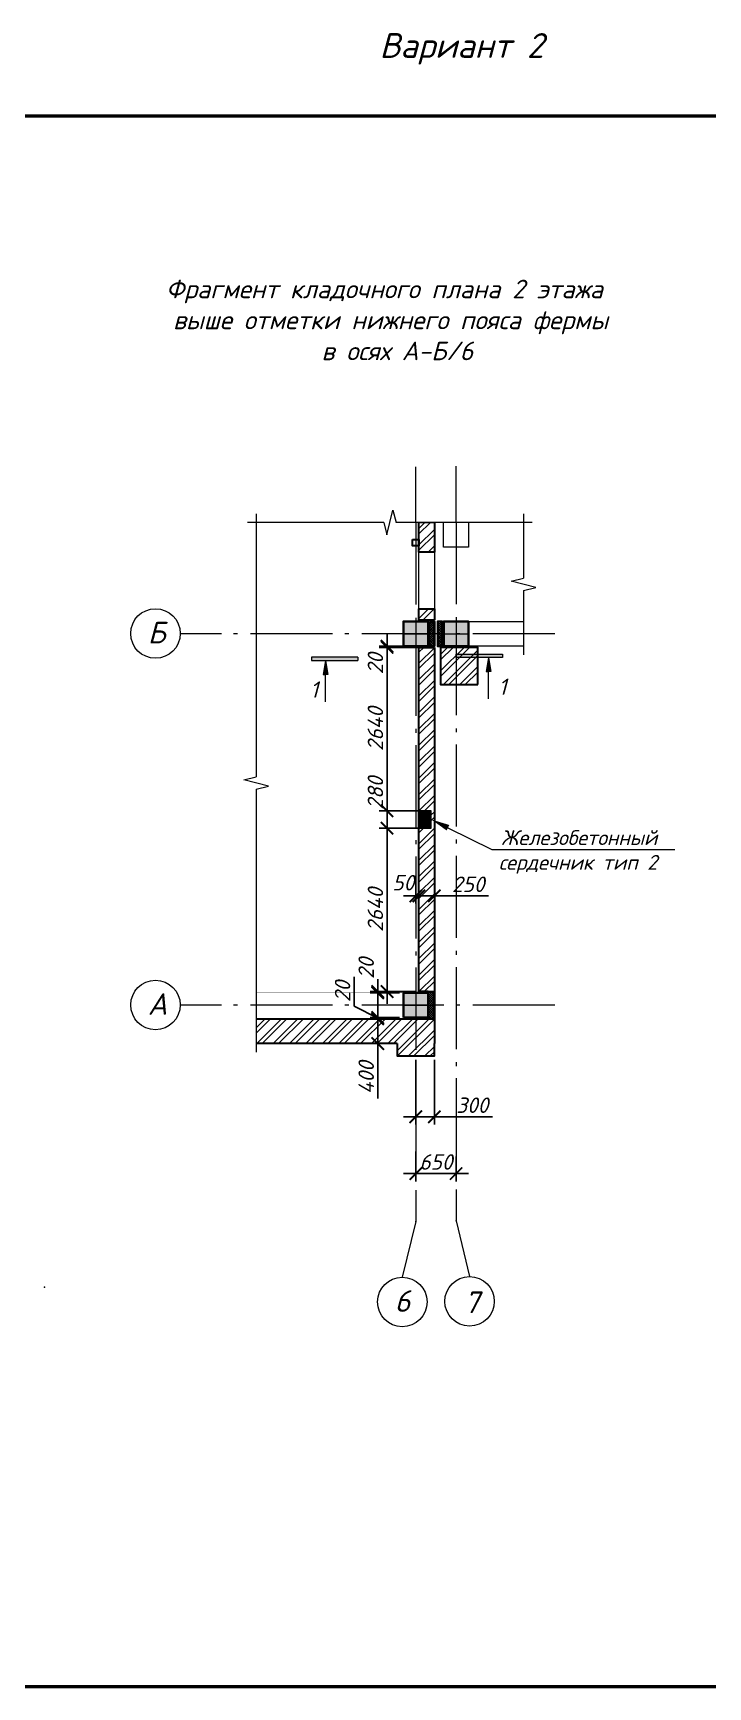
# Model space of a CAD drawing. Header units: millimetres. Extents: x -36573 to 311597, y -155058 to 0.
# Drawn here: x 222329 to 233236, y -155058 to -128345 of the extents above; entities that cross this region are included whole.
import ezdxf
from ezdxf import colors
from ezdxf.entities.mleader import LeaderData, LeaderLine
from ezdxf.enums import TextEntityAlignment as Align
from ezdxf.math import Vec2, Vec3

# ---------------------------------------------------------------- set-up
doc = ezdxf.new("R2010")
doc.units = ezdxf.units.MM
doc.header["$MEASUREMENT"] = 0
doc.linetypes.add('Double Dashed', pattern=[1797.222233, 1325, -211.666656, 63.333344, -197.222233])
doc.linetypes.add('штриховаяX2', pattern=[38.1, 25.4, -12.7])
doc.layers.get('0').update_dxf_attribs({"lineweight": 5})
doc.layers.add('#Hatch', color=7, linetype='Continuous', lineweight=5, true_color=0xadadad)
doc.layers.add('#Каркас', color=7, linetype='Continuous', lineweight=5, true_color=0x757575)
for name, color, linetype, lineweight in [('#Бетон', 10, 'Continuous', 15), ('#Выноски', 7, 'Continuous', 15), ('#размеры', 7, 'Continuous', 5), ('0_Ном._пера__99', 7, 'Continuous', 40), ('k_ Выноски', 7, 'Continuous', 13), ('колонны_Ном._пера__94', 252, 'Continuous', 13), ('колонны_Ном._пера__99', 7, 'Continuous', 40), ('оси_Ном._пера__96', 7, 'Continuous', 5), ('оси_Ном._пера__97', 7, 'Continuous', 20), ('текст_Ном._пера__1', 7, 'Continuous', 0), ('чертеж_Ном._пера__96', 7, 'Continuous', 13), ('Штриховка', 7, 'Continuous', 9)]:
    doc.layers.add(name, color=color, linetype=linetype, lineweight=lineweight)
doc.layers.add('#стены наруж', color=7, linetype='Continuous')
doc.layers.add('колонны', color=7, linetype='Continuous')
doc.styles.add('STEP PR', font='isocpeui.ttf')
doc.dimstyles.new('SPDS', dxfattribs={"dimscale": 10, "dimtxt": 2.5, "dimasz": 2, "dimexe": 1.25, "dimexo": 0.625, "dimtad": 1, "dimdec": 0, "dimrnd": 0.001, "dimtxsty": 'STEP PR', "dimblk": 'ARCHTICK', "dimcen": 2.5, "dimdle": 2, "dimclrd": 256, "dimclre": 256, "dimclrt": 7, "dimadec": 0, "dimazin": 2, "dimtfac": 0.75, "dimtdec": 0, "dimtmove": 1, "dimatfit": 3, "dimfxl": 1, "dimtolj": 1, "dimarcsym": 1})
pattern_1 = [(45, (413166.046, -64836.538), (-17.6776695, 17.6776695), []), (135, (413166.046, -64836.538), (-17.6776695, -17.6776695), [])]
pattern_2 = [(45, (413166.05, -64836.54), (-132.58252, 132.58252), []), (45, (413254.43, -64836.54), (-132.58252, 132.58252), [])]
pattern_3 = [(45, (-11987.64, -30857.43), (-132.58252, 132.58252), []), (45, (-11899.25, -30857.43), (-132.58252, 132.58252), [])]

# ---------------------------------------------------------------- blocks, each defined once
blk = doc.blocks.new('Колонна_15_1', base_point=(22379, 71856))
at = {"layer": 'колонны_Ном._пера__94', "linetype": 'Continuous', "true_color": 0x919191}
blk.add_hatch(color=252, dxfattribs=at).paths.add_polyline_path([(22179, 71647), (22579, 71647), (22579, 72047), (22179, 72047)])
at = {"layer": 'колонны_Ном._пера__94', "linetype": 'Continuous', "true_color": 0x7d7d7d}
blk.add_hatch(color=8, dxfattribs=at).paths.add_polyline_path([(22179, 71647), (22579, 71647), (22579, 72047), (22179, 72047)])
at = {"layer": 'колонны_Ном._пера__99', "linetype": 'Continuous', "flags": 128}
blk.add_lwpolyline([(22179, 71647), (22579, 71647), (22579, 72047), (22179, 72047)], close=True, dxfattribs=at)
at = {"layer": 'колонны_Ном._пера__99', "color": 8, "linetype": 'Continuous', "true_color": 0x737373, "flags": 128}
blk.add_lwpolyline([(22179, 71647), (22579, 71647), (22579, 72047), (22179, 72047)], close=True, dxfattribs=at)
at = {"layer": 'оси_Ном._пера__96', "color": 253, "lineweight": 5, "true_color": 0x9c9c9c}
for points in [[(22379, 72047), (22379, 71647)], [(22379, 72047), (22379, 71647)], [(22179, 71847), (22579, 71847)], [(22179, 71847), (22579, 71847)]]:
    blk.add_lwpolyline(points, dxfattribs=at)
blk = doc.blocks.new('_ArchTick')
at = {"color": 0, "linetype": 'ByBlock', "const_width": 0.15}
blk.add_lwpolyline([(-0.5, -0.5), (0.5, 0.5)], dxfattribs=at)
blk = doc.blocks.new('*D3627')
at = {"layer": '#размеры', "lineweight": -2, "transparency": 16777216}
for p, q in [((228515, -146410), (228515, -146892)), ((229165, -146489), (229165, -146892)), ((228315, -146767), (229365, -146767))]:
    blk.add_line(p, q, dxfattribs=at)
at = {"layer": 'Defpoints', "color": 0, "transparency": 16777216}
for p in [(228515, -146348), (229165, -146426), (229165, -146767)]:
    blk.add_point(p, dxfattribs=at)
at = {"layer": '#размеры', "lineweight": -2, "transparency": 16777216, "xscale": 200, "yscale": 200, "zscale": 200, "rotation": 180}
blk.add_blockref('_ArchTick', (228515, -146767), dxfattribs=at)
at = {"layer": '#размеры', "lineweight": -2, "transparency": 16777216, "xscale": 200, "yscale": 200, "zscale": 200}
blk.add_blockref('_ArchTick', (229165, -146767), dxfattribs=at)
at = {"layer": '#размеры', "color": 7, "transparency": 16777216, "insert": (228840, -146579), "char_height": 250, "attachment_point": 5, "style": 'STEP PR'}
blk.add_mtext('\\A1;650', dxfattribs=at)
blk = doc.blocks.new('*D3630')
at = {"layer": '#размеры', "lineweight": -2, "transparency": 16777216}
for p, q in [((228565, -141916), (228565, -142406)), ((228815, -141916), (228815, -142406)), ((229015, -142281), (228365, -142281)), ((229690, -142281), (228815, -142281))]:
    blk.add_line(p, q, dxfattribs=at)
at = {"layer": 'Defpoints', "color": 0, "transparency": 16777216}
for p in [(228565, -141854), (228815, -141854), (228565, -142281)]:
    blk.add_point(p, dxfattribs=at)
at = {"layer": '#размеры', "lineweight": -2, "transparency": 16777216, "xscale": 200, "yscale": 200, "zscale": 200, "rotation": 180}
blk.add_blockref('_ArchTick', (228565, -142281), dxfattribs=at)
at = {"layer": '#размеры', "lineweight": -2, "transparency": 16777216, "xscale": 200, "yscale": 200, "zscale": 200}
blk.add_blockref('_ArchTick', (228815, -142281), dxfattribs=at)
at = {"layer": '#размеры', "color": 7, "transparency": 16777216, "insert": (229362, -142094), "char_height": 250, "attachment_point": 5, "style": 'STEP PR'}
blk.add_mtext('\\A1;250', dxfattribs=at)
blk = doc.blocks.new('*D3655')
at = {"layer": '#размеры', "lineweight": -2, "transparency": 16777216}
for p, q in [((227900, -143827), (227900, -143627)), ((228502, -143827), (227775, -143827)), ((228252, -143847), (227775, -143847)), ((227900, -143847), (227900, -143827)), ((227900, -143847), (227900, -144047))]:
    blk.add_line(p, q, dxfattribs=at)
at = {"layer": 'Defpoints', "color": 0, "transparency": 16777216}
for p in [(227900, -143827), (228315, -143847), (228565, -143827)]:
    blk.add_point(p, dxfattribs=at)
at = {"layer": '#размеры', "lineweight": -2, "transparency": 16777216, "xscale": 200, "yscale": 200, "zscale": 200}
for p, rotation in [((227900, -143827), 270), ((227900, -143847), 90)]:
    blk.add_blockref('_ArchTick', p, dxfattribs=dict(at, rotation=rotation))
at = {"layer": '#размеры', "color": 7, "transparency": 16777216, "insert": (227713, -143452), "char_height": 250, "attachment_point": 5, "rotation": 90, "style": 'STEP PR'}
blk.add_mtext('\\A1;20', dxfattribs=at)
blk = doc.blocks.new('*D3656')
at = {"layer": '#размеры', "lineweight": -2, "transparency": 16777216}
for p, q in [((228050, -138247), (228050, -138047)), ((228452, -138247), (227925, -138247)), ((228452, -138267), (227925, -138267)), ((228050, -138247), (228050, -138267)), ((228050, -138267), (228050, -138467))]:
    blk.add_line(p, q, dxfattribs=at)
at = {"layer": 'Defpoints', "color": 0, "transparency": 16777216}
for p in [(228050, -138267), (228515, -138247), (228515, -138267)]:
    blk.add_point(p, dxfattribs=at)
at = {"layer": '#размеры', "lineweight": -2, "transparency": 16777216, "xscale": 200, "yscale": 200, "zscale": 200}
for p, rotation in [((228050, -138247), 270), ((228050, -138267), 90)]:
    blk.add_blockref('_ArchTick', p, dxfattribs=dict(at, rotation=rotation))
at = {"layer": '#размеры', "color": 7, "transparency": 16777216, "insert": (227862, -138531), "char_height": 250, "attachment_point": 5, "rotation": 90, "style": 'STEP PR'}
blk.add_mtext('\\A1;20', dxfattribs=at)
blk = doc.blocks.new('*D3657')
at = {"layer": '#размеры', "lineweight": -2, "transparency": 16777216}
for p, q in [((228050, -138067), (228050, -141107)), ((228565, -138267), (227925, -138267)), ((228552, -140907), (227925, -140907))]:
    blk.add_line(p, q, dxfattribs=at)
at = {"layer": 'Defpoints', "color": 0, "transparency": 16777216}
for p in [(228627, -138267), (228050, -140907), (228615, -140907)]:
    blk.add_point(p, dxfattribs=at)
at = {"layer": '#размеры', "lineweight": -2, "transparency": 16777216, "xscale": 200, "yscale": 200, "zscale": 200}
for p, rotation in [((228050, -138267), 90), ((228050, -140907), 270)]:
    blk.add_blockref('_ArchTick', p, dxfattribs=dict(at, rotation=rotation))
at = {"layer": '#размеры', "color": 7, "transparency": 16777216, "insert": (227862, -139587), "char_height": 250, "attachment_point": 5, "rotation": 90, "style": 'STEP PR'}
blk.add_mtext('\\A1;2640', dxfattribs=at)
blk = doc.blocks.new('*D3658')
at = {"layer": '#размеры', "lineweight": -2, "transparency": 16777216}
for p, q in [((227518, -144062), (227518, -143587)), ((227900, -144257), (227518, -144062)), ((228252, -144247), (227775, -144247)), ((227900, -144247), (227900, -144047)), ((227900, -144247), (227900, -144267)), ((227900, -144247), (227900, -144267)), ((228252, -144267), (227775, -144267)), ((227900, -144267), (227900, -144467))]:
    blk.add_line(p, q, dxfattribs=at)
at = {"layer": 'Defpoints', "color": 0, "transparency": 16777216}
for p in [(228315, -144247), (227900, -144267), (228315, -144267)]:
    blk.add_point(p, dxfattribs=at)
at = {"layer": '#размеры', "lineweight": -2, "transparency": 16777216, "xscale": 200, "yscale": 200, "zscale": 200}
for p, rotation in [((227900, -144247), 270), ((227900, -144267), 90)]:
    blk.add_blockref('_ArchTick', p, dxfattribs=dict(at, rotation=rotation))
at = {"layer": '#размеры', "color": 7, "transparency": 16777216, "insert": (227331, -143825), "char_height": 250, "attachment_point": 5, "rotation": 90, "style": 'STEP PR'}
blk.add_mtext('\\A1;20', dxfattribs=at)
blk = doc.blocks.new('*D3633')
at = {"layer": '#размеры', "lineweight": -2, "transparency": 16777216}
for p, q in [((227900, -144067), (227900, -144867)), ((228252, -144267), (227775, -144267)), ((228152, -144667), (227775, -144667)), ((227900, -145551), (227900, -144667))]:
    blk.add_line(p, q, dxfattribs=at)
at = {"layer": 'Defpoints', "color": 0, "transparency": 16777216}
for p in [(228315, -144267), (227900, -144667), (228215, -144667)]:
    blk.add_point(p, dxfattribs=at)
at = {"layer": '#размеры', "lineweight": -2, "transparency": 16777216, "xscale": 200, "yscale": 200, "zscale": 200}
for p, rotation in [((227900, -144267), 90), ((227900, -144667), 270)]:
    blk.add_blockref('_ArchTick', p, dxfattribs=dict(at, rotation=rotation))
at = {"layer": '#размеры', "color": 7, "transparency": 16777216, "insert": (227713, -145217), "char_height": 250, "attachment_point": 5, "rotation": 90, "style": 'STEP PR'}
blk.add_mtext('\\A1;400', dxfattribs=at)
blk = doc.blocks.new('*D3634')
at = {"layer": '#размеры', "lineweight": -2, "transparency": 16777216}
for p, q in [((228515, -144929), (228515, -145974)), ((228815, -144929), (228815, -145974)), ((228315, -145849), (229015, -145849)), ((229755, -145849), (228815, -145849))]:
    blk.add_line(p, q, dxfattribs=at)
at = {"layer": 'Defpoints', "color": 0, "transparency": 16777216}
for p in [(228515, -144867), (228815, -144867), (228815, -145849)]:
    blk.add_point(p, dxfattribs=at)
at = {"layer": '#размеры', "lineweight": -2, "transparency": 16777216, "xscale": 200, "yscale": 200, "zscale": 200, "rotation": 180}
blk.add_blockref('_ArchTick', (228515, -145849), dxfattribs=at)
at = {"layer": '#размеры', "lineweight": -2, "transparency": 16777216, "xscale": 200, "yscale": 200, "zscale": 200}
blk.add_blockref('_ArchTick', (228815, -145849), dxfattribs=at)
at = {"layer": '#размеры', "color": 7, "transparency": 16777216, "insert": (229427, -145662), "char_height": 250, "attachment_point": 5, "style": 'STEP PR'}
blk.add_mtext('\\A1;300', dxfattribs=at)
blk = doc.blocks.new('*D3635')
at = {"layer": '#размеры', "lineweight": -2, "transparency": 16777216}
for p, q in [((228050, -140707), (228050, -141387)), ((228552, -140907), (227925, -140907)), ((228552, -141187), (227925, -141187))]:
    blk.add_line(p, q, dxfattribs=at)
at = {"layer": 'Defpoints', "color": 0, "transparency": 16777216}
for p in [(228615, -140907), (228050, -141187), (228615, -141187)]:
    blk.add_point(p, dxfattribs=at)
at = {"layer": '#размеры', "lineweight": -2, "transparency": 16777216, "xscale": 200, "yscale": 200, "zscale": 200}
for p, rotation in [((228050, -140907), 90), ((228050, -141187), 270)]:
    blk.add_blockref('_ArchTick', p, dxfattribs=dict(at, rotation=rotation))
at = {"layer": '#размеры', "color": 7, "transparency": 16777216, "insert": (227862, -140621), "char_height": 250, "attachment_point": 5, "rotation": 90, "style": 'STEP PR'}
blk.add_mtext('\\A1;280', dxfattribs=at)
blk = doc.blocks.new('*D3660')
at = {"layer": '#размеры', "lineweight": -2, "transparency": 16777216}
for p, q in [((228050, -140987), (228050, -144027)), ((228552, -141187), (227925, -141187)), ((228502, -143827), (227925, -143827))]:
    blk.add_line(p, q, dxfattribs=at)
at = {"layer": 'Defpoints', "color": 0, "transparency": 16777216}
for p in [(228615, -141187), (228050, -143827), (228565, -143827)]:
    blk.add_point(p, dxfattribs=at)
at = {"layer": '#размеры', "lineweight": -2, "transparency": 16777216, "xscale": 200, "yscale": 200, "zscale": 200}
for p, rotation in [((228050, -141187), 90), ((228050, -143827), 270)]:
    blk.add_blockref('_ArchTick', p, dxfattribs=dict(at, rotation=rotation))
at = {"layer": '#размеры', "color": 7, "transparency": 16777216, "insert": (227862, -142507), "char_height": 250, "attachment_point": 5, "rotation": 90, "style": 'STEP PR'}
blk.add_mtext('\\A1;2640', dxfattribs=at)
blk = doc.blocks.new('*U1129')
at = {"color": 0, "linetype": 'ByBlock', "lineweight": -2}
for p, q in [((26.56, 0), (26.87, 1.25)), ((26.87, 1.25), (27.5, -1.25)), ((26.56, 0), (0, 0)), ((27.5, -1.25), (27.81, 0)), ((54.37, 0), (27.81, 0))]:
    blk.add_line(p, q, dxfattribs=at)
blk = doc.blocks.new('*U1131')
at = {"color": 0, "linetype": 'ByBlock', "lineweight": -2}
for p, q in [((6.5, 0), (6.81, 1.25)), ((6.81, 1.25), (7.43, -1.25)), ((6.5, 0), (0, 0)), ((7.43, -1.25), (7.75, 0)), ((14.24, 0), (7.75, 0))]:
    blk.add_line(p, q, dxfattribs=at)
blk = doc.blocks.new('*U1128')
at = {"color": 0, "linetype": 'ByBlock', "lineweight": -2}
for p, q in [((13.76, 0), (14.07, 1.25)), ((14.07, 1.25), (14.7, -1.25)), ((13.76, 0), (0, 0)), ((14.7, -1.25), (15.01, 0)), ((28.77, 0), (15.01, 0))]:
    blk.add_line(p, q, dxfattribs=at)
blk = doc.blocks.new('сердечник280х200')
at = {"layer": '#Hatch'}
h = blk.add_hatch(dxfattribs=at)
h.set_pattern_fill('ANSI33', color=256, scale=500)
h.paths.add_polyline_path([(-140, -100), (140, -100), (140, 100), (-140, 100)])
at = {"layer": '#Бетон'}
blk.add_lwpolyline([(-140, -100), (140, -100), (140, 100), (-140, 100)], close=True, dxfattribs=at)
blk = doc.blocks.new('A$C762B6EB3')
at = {"layer": '#Hatch', "true_color": 0xdbdbdb}
h = blk.add_hatch(color=254, dxfattribs=at)
h.dxf.hatch_style = 1
h.paths.add_polyline_path([(-280, -200), (0, -200), (0, 0), (-280, 0)])
at = {"layer": '#Бетон'}
blk.add_lwpolyline([(-280, -200), (0, -200), (0, 0), (-280, 0)], close=True, dxfattribs=at)
at = {"layer": '#размеры'}
blk.add_blockref('сердечник280х200', (-140, -100), dxfattribs=at)
blk = doc.blocks.new('*D3661')
at = {"layer": '#размеры', "lineweight": -2, "transparency": 16777216}
for p, q in [((228515, -141958), (228515, -142406)), ((228565, -141916), (228565, -142406)), ((228515, -142281), (228315, -142281)), ((228565, -142281), (228515, -142281)), ((228565, -142281), (228765, -142281))]:
    blk.add_line(p, q, dxfattribs=at)
at = {"layer": 'Defpoints', "color": 0, "transparency": 16777216}
for p in [(228515, -141895), (228565, -141854), (228515, -142281)]:
    blk.add_point(p, dxfattribs=at)
at = {"layer": '#размеры', "lineweight": -2, "transparency": 16777216, "xscale": 200, "yscale": 200, "zscale": 200}
blk.add_blockref('_ArchTick', (228515, -142281), dxfattribs=at)
at = {"layer": '#размеры', "lineweight": -2, "transparency": 16777216, "xscale": 200, "yscale": 200, "zscale": 200, "rotation": 180}
blk.add_blockref('_ArchTick', (228565, -142281), dxfattribs=at)
at = {"layer": '#размеры', "color": 7, "transparency": 16777216, "insert": (228312, -142068), "char_height": 250, "attachment_point": 5, "style": 'STEP PR'}
blk.add_mtext('\\A1;50', dxfattribs=at)
blk = doc.blocks.new('*U393')
at = {"ltscale": 100}
h = blk.add_hatch(color=256, dxfattribs=at)
h.dxf.hatch_style = 1
h.paths.add_polyline_path([(665, 770), (665, 700), (1665, 700), (1665, 770)])
h = blk.add_hatch(color=256, dxfattribs=at)
h.dxf.hatch_style = 1
h.paths.add_polyline_path([(1415, 400), (1365, 400), (1315, 400), (1365, 700)])
at = {"linetype": 'Continuous', "ltscale": 100}
for p, q in [((665, 770), (1665, 770)), ((1665, 770), (1665, 700)), ((1665, 700), (665, 700)), ((1365, 700), (1315, 400)), ((1315, 400), (1365, 400)), ((1365, 700), (1415, 400)), ((1415, 400), (1365, 400))]:
    blk.add_line(p, q, dxfattribs=at)
blk.add_lwpolyline([(665, 770), (665, 700)], dxfattribs=at)
at = {"linetype": 'Continuous', "ltscale": 100, "extrusion": (1, 1e-16, 0), "elevation": 1365}
blk.add_lwpolyline([(-190, 0), (400, 0)], dxfattribs=at)
at = {"ltscale": 100, "style": 'STEP PR'}
blk.add_attdef('Nh', text='', height=350, dxfattribs=at).set_placement((1799, -102), align=Align.RIGHT)
blk = doc.blocks.new('*U3586')
at = {"ltscale": 100}
h = blk.add_hatch(color=256, dxfattribs=at)
h.dxf.hatch_style = 1
h.paths.add_polyline_path([(-335, 770), (-335, 700), (665, 700), (665, 770)])
h = blk.add_hatch(color=256, dxfattribs=at)
h.dxf.hatch_style = 1
h.paths.add_polyline_path([(-85, 400), (-35, 400), (15, 400), (-35, 700)])
at = {"linetype": 'Continuous', "ltscale": 100}
for p, q in [((-335, 770), (-335, 700)), ((665, 770), (-335, 770)), ((-335, 700), (665, 700)), ((-35, 700), (-85, 400)), ((-85, 400), (-35, 400)), ((-35, 700), (15, 400)), ((15, 400), (-35, 400))]:
    blk.add_line(p, q, dxfattribs=at)
blk.add_lwpolyline([(665, 770), (665, 700)], dxfattribs=at)
at = {"linetype": 'Continuous', "ltscale": 100, "extrusion": (-1, 1e-16, 0), "elevation": 35}
blk.add_lwpolyline([(190, 0), (-400, 0)], dxfattribs=at)
at = {"ltscale": 100, "style": 'STEP PR'}
blk.add_attdef('Nh', text='', height=350, dxfattribs=at).set_placement((-192, -102), align=Align.RIGHT)

msp = doc.modelspace()

# ---------------------------------------------------------------- hatches: boundary and pattern name
at = {"layer": '#Hatch'}
h = msp.add_hatch(dxfattribs=at)
h.set_pattern_fill('ANSI32', color=256, scale=500)
h.set_pattern_definition(pattern_3)
h.paths.add_polyline_path([(228564.87483, -136248.35647), (228814.87436, -136248.35647), (228814.87436, -136726.91123), (228564.87483, -136726.91123)])
h = msp.add_hatch(dxfattribs=at)
h.set_pattern_fill('ANSI32', color=256, scale=500)
h.set_pattern_definition(pattern_2)
h.paths.add_polyline_path([(228814.87521, -137826.93034), (228814.87521, -137646.94608), (228565.08192, -137646.94608), (228565.2609, -137826.93034)])
h = msp.add_hatch(dxfattribs=at)
h.set_pattern_fill('ANSI37', color=256, scale=200)
h.set_pattern_definition(pattern_1)
h.paths.add_polyline_path([(228945.16515, -137846.93049), (228865.16858, -137846.93049), (228865.16858, -138046.93049), (228945.16515, -138046.93049)])
h.paths.add_polyline_path([(228945.16515, -138046.93049), (228865.16858, -138046.93049), (228865.16858, -138246.93049), (228945.16515, -138246.93049)])
h.paths.add_polyline_path([(228814.87521, -138046.93049), (228734.87864, -138046.93049), (228734.87864, -138246.93049), (228814.87521, -138246.93049)])
h.paths.add_polyline_path([(228814.87521, -137846.93049), (228734.87864, -137846.93049), (228734.87864, -138046.93049), (228814.87521, -138046.93049)])
h = msp.add_hatch(dxfattribs=at)
h.set_pattern_fill('ANSI32', color=256, scale=500)
h.set_pattern_definition([(45, (0, -30857.43), (-132.58252, 132.58252), []), (45, (88.39, -30857.43), (-132.58252, 132.58252), [])])
h.paths.add_polyline_path([(228814.87521, -138266.93066), (228564.87521, -138266.93066), (228564.87521, -140906.93058), (228764.87521, -140906.93058), (228764.87521, -141186.93058), (228564.87521, -141186.93058), (228564.87521, -143826.93049), (228714.58289, -143826.93049), (228814.87521, -143826.93049)])
h = msp.add_hatch(dxfattribs=at)
h.set_pattern_fill('ANSI32', color=256, scale=500)
h.set_pattern_definition(pattern_3)
h.paths.add_polyline_path([(229514.75044, -138866.93049), (229514.75559, -138266.93049), (228915.16858, -138266.93049), (228915.16515, -138866.93049)])
h = msp.add_hatch(dxfattribs=at)
h.set_pattern_fill('ANSI37', color=256, scale=200)
h.set_pattern_definition(pattern_1)
h.paths.add_polyline_path([(228814.87521, -143826.93049), (228714.58289, -143826.93049), (228714.58289, -144046.93049), (228814.87521, -144046.93049)])
edge = h.paths.add_edge_path()
edge.add_line((228814.87521, -144046.93049), (228714.58289, -144046.93049))
edge.add_line((228714.58289, -144046.93049), (228714.58289, -144231.98694))
edge.add_arc((228472.10577, -144249.45871), 243.10578, -4.121345682, 4.121345682, ccw=False)
edge.add_arc((228747.67311, -144726.16369), 460.42382, 85.878654318, 94.121345682, ccw=False)
edge.add_line((228780.76332, -144266.93049), (228814.87521, -144266.93049))
edge.add_line((228814.87521, -144266.93049), (228814.87521, -144046.93049))
h = msp.add_hatch(dxfattribs=at)
h.set_pattern_fill('ANSI32', color=256, scale=500)
h.set_pattern_definition(pattern_2)
edge = h.paths.add_edge_path(flags=17)
edge.add_line((228814.87521, -144266.93049), (228350.03763, -144266.93049))
edge.add_arc((228510.62117, -144143.43768), 202.57727, 217.561195905, 292.542638093)
edge.add_arc((228753.75882, -144241.75553), 187.78779, 208.21458933, 288.993114138)
edge.add_line((228814.87521, -144419.31972), (228814.87521, -144266.93049))
edge = h.paths.add_edge_path()
edge.add_line((225934.02698, -144266.93049), (225934.02698, -144666.93049))
edge.add_line((225934.02698, -144666.93049), (228214.87521, -144666.93049))
edge.add_line((228214.87521, -144666.93049), (228214.87521, -144866.93049))
edge.add_line((228214.87521, -144866.93049), (228814.87521, -144866.93049))
edge.add_line((228814.87521, -144866.93049), (228814.87521, -144666.93049))
edge.add_line((228814.87521, -144666.93049), (228814.87521, -144419.31972))
edge.add_arc((228753.75882, -144241.75553), 187.78779, 208.21458933, 288.993114138, ccw=False)
edge.add_arc((228510.62117, -144143.43768), 202.57727, 217.561195905, 292.542638093, ccw=False)
edge.add_line((228350.03763, -144266.93049), (225934.02698, -144266.93049))

# ---------------------------------------------------------------- linework, layer by layer
at = {"layer": '#Каркас', "lineweight": 30}
msp.add_lwpolyline([(228463.84288, -136526.93049), (228563.84288, -136526.93049), (228563.84288, -136626.93049), (228463.84288, -136626.93049)], close=True, dxfattribs=at)
at = {"layer": '#размеры'}
msp.add_lwpolyline([(228814.87521, -137646.94608), (228565.08192, -137646.94608), (228564.87521, -136726.91123), (228814.87436, -136726.91123)], close=True, dxfattribs=at)
at = {"layer": '#стены наруж', "lineweight": 30}
for points in [[(228814.8687, -136248.35647), (228814.87478, -136726.91111), (228564.87478, -136726.91134), (228564.87483, -136248.35647)], [(228564.72905, -143826.93049), (228564.87521, -138266.93066), (228814.87521, -138266.93066)], [(228814.87521, -138266.93066), (228814.87521, -144266.93049), (228714.58289, -144266.93049), (228714.58289, -143826.93049), (228564.72905, -143826.93049)], [(228714.58289, -143826.93049), (228814.87521, -143826.93049)], [(225934.02698, -144266.93049), (228814.87521, -144266.93049), (228814.87521, -144666.93049)], [(228214.87521, -144666.93049), (225934.02698, -144666.93049)], [(228214.87521, -144666.93049), (228214.87521, -144866.93049), (228814.87521, -144866.93049), (228814.87521, -144666.93049)]]:
    msp.add_lwpolyline(points, dxfattribs=at)
for points in [[(228814.87521, -137826.93034), (228565.2609, -137826.93034), (228565.08192, -137646.94608), (228814.87521, -137646.94608)], [(228734.87864, -137846.93049), (228814.87521, -137846.93049), (228814.87521, -138246.93049), (228734.87864, -138246.93049)], [(228945.16515, -137846.93049), (228865.16858, -137846.93049), (228865.16858, -138246.93049), (228945.16515, -138246.93049)], [(229514.75044, -138866.93049), (229514.75559, -138266.93049), (228915.16858, -138266.93049), (228915.16515, -138866.93049)]]:
    msp.add_lwpolyline(points, close=True, dxfattribs=at)
at = {"layer": 'Defpoints', "color": 8, "linetype": 'штриховаяX2', "lineweight": 5, "ltscale": 5, "true_color": 0x737373, "const_width": 0.5}
msp.add_lwpolyline([(225934.02698, -143846.93049), (228314.58289, -143846.93049), (228314.58289, -144246.93049), (225934.02698, -144246.93049)], dxfattribs=at)
at = {"layer": 'оси_Ном._пера__96', "linetype": 'Double Dashed'}
for p, q in [((228514.87521, -136251.23421), (228514.87521, -135351.23621)), ((229164.87521, -136241.50329), (229164.87521, -135341.50529)), ((228514.87521, -136251.23421), (228514.87521, -147539.65744)), ((229164.87521, -136241.50329), (229164.87521, -147529.92653)), ((230764.04619, -138046.93049), (224707.29243, -138046.93049)), ((230764.04619, -144046.93049), (224707.29243, -144046.93049)), ((228514.87521, -147539.65744), (228296.20218, -148439.65544)), ((229164.87521, -147529.92653), (229383.54823, -148429.92453))]:
    msp.add_line(p, q, dxfattribs=at)
for p in [(228514.87521, -147539.65744), (228514.87521, -147539.65744), (229164.87521, -147529.92653), (229164.87521, -147529.92653), (222514.87521, -148598.86119), (222514.87521, -148598.86119)]:
    msp.add_point(p, dxfattribs=at)
at = {"layer": 'оси_Ном._пера__97', "linetype": 'Continuous'}
for centre in [(224307.31145, -138043.02978), (224307.31145, -144043.02978), (228296.20218, -148839.65544), (229383.54823, -148829.92453)]:
    msp.add_ellipse(centre, major_axis=(282.84271, 282.84271), ratio=1, start_param=3.926990817, end_param=10.2101761242, dxfattribs=at)
at = {"layer": 'чертеж_Ном._пера__96'}
for points in [[(229364.84747, -136248.35647), (229364.87521, -136646.91621), (228964.87521, -136646.91621), (228964.84747, -136248.35647)], [(230256.7916, -138246.93049), (229365.16515, -138246.93049), (229365.16515, -137846.93049), (230256.7916, -137846.93049)]]:
    msp.add_lwpolyline(points, dxfattribs=at)
at = {"layer": 'Штриховка', "color": 3, "lineweight": 53}
msp.add_lwpolyline([(206065.44188, -129680.57862), (259580.35328, -129680.57862), (259580.35328, -155057.85546), (206065.44188, -155057.85546)], close=True, dxfattribs=at)
at = {"layer": 'Штриховка'}
msp.add_lwpolyline([(228564.87483, -136248.35647), (228814.87436, -136248.35647), (228814.87436, -136726.91123), (228564.87483, -136726.91123)], close=True, dxfattribs=at)

# ---------------------------------------------------------------- block references
at = {"layer": '#Выноски', "xscale": 0.75, "yscale": 0.75, "zscale": 0.75}
msp.add_blockref('*U3586', (227081.33258, -139002.76896), dxfattribs=at).add_auto_attribs({'Nh': '1'})
at = {"layer": '#Выноски'}
ref = msp.add_blockref('*U393', (228665.07184, -138956.46795), dxfattribs=dict(at, xscale=0.75, yscale=0.75, zscale=0.75))
ref.add_attrib('Nh', '1', dxfattribs={"layer": '0', "ltscale": 100, "height": 262.5, "style": 'STEP PR'}).set_placement((229981.28134, -139032.84354), align=Align.RIGHT)
at = {"xscale": -160, "yscale": 160, "zscale": 160}
for name, p, rotation in [('*U1129', (225934.02698, -144806.93049), 270), ('*U1128', (225794.02698, -136248.35647), 180), ('*U1131', (230256.7916, -138386.93049), 270)]:
    msp.add_blockref(name, p, dxfattribs=dict(at, rotation=rotation))
at = {"color": 1, "lineweight": 30, "rotation": 90}
msp.add_blockref('A$C762B6EB3', (228564.87521, -140906.93058), dxfattribs=at)
at = {"layer": 'колонны'}
for p in [(228514.58289, -138037.99118), (229165.16515, -138037.99118), (228514.58289, -144037.99118)]:
    msp.add_blockref('Колонна_15_1', p, dxfattribs=at)

# ---------------------------------------------------------------- texts
at = {"layer": '0_Ном._пера__99', "linetype": 'Continuous', "insert": (224160.6739, -132978.67034), "char_height": 300, "width": 8099.8806738, "attachment_point": 4, "style": 'STEP PR'}
msp.add_mtext('\\pi314.37;Фрагмент кладочного плана 2 этажа\\P\\pi429.94;выше отметки нижнего пояса фермы\\P\\pi2638.7; в осях A-Б/6', dxfattribs=at)
at = {"layer": 'k_ Выноски', "linetype": 'Continuous', "lineweight": 25, "ltscale": 15, "style": 'STEP PR'}
msp.add_text('Вариант 2', height=400, dxfattribs=at).set_placement((227928.23143, -128745.0958))
at = {"layer": 'текст_Ном._пера__1', "linetype": 'Continuous', "char_height": 350, "attachment_point": 7, "style": 'STEP PR'}
for s, insert in [('\\A1;Б', (224182.43336, -138202.96779)), ('\\A1;A', (224182.43336, -144202.96779)), ('\\A1;6', (228171.32409, -148999.59346)), ('\\A1;7', (229296.65624, -149019.5243))]:
    msp.add_mtext(s, dxfattribs=dict(at, insert=insert))

# ---------------------------------------------------------------- dimensions: what is measured, and where the dimension line sits
at = {"layer": '#размеры'}
for base, p1, p2, override, picture, middle in [((228049.92447, -138266.93066), (228514.58289, -138246.93049), (228514.58289, -138266.93066), {"dimscale": 100}, '*D3656', (228049.92447, -138531.35876)), ((228049.92447, -141186.93058), (228614.87521, -140906.93058), (228614.87521, -141186.93058), {"dimscale": 100}, '*D3635', (228049.92447, -140621.47311)), ((227900.07063, -143826.93049), (228314.58289, -143846.93049), (228564.72905, -143826.93049), {"dimscale": 100, "dimtxsty": 'STEP PR'}, '*D3655', (227900.07063, -143451.6271)), ((227900.07063, -144266.93049), (228314.58289, -144246.93049), (228314.58289, -144266.93049), {"dimscale": 100, "dimtxsty": 'STEP PR'}, '*D3658', (227518.3748, -143999.64844)), ((227900.07063, -144666.93049), (228314.58289, -144266.93049), (228214.87521, -144666.93049), {"dimscale": 100}, '*D3633', (227943.12365, -145217.15596))]:
    dim = msp.add_linear_dim(base=base, p1=p1, p2=p2, angle=90, dimstyle='SPDS', override=override, dxfattribs=at)
    dim.commit()
    dim.dimension.update_dxf_attribs({"geometry": picture, "text_midpoint": middle, "dimtype": 160})
for base, p1, p2, override, picture, middle in [((228049.92447, -140906.93058), (228627.19251, -138266.93066), (228614.87521, -140906.93058), {"dimscale": 100}, '*D3657', (227862.42447, -139586.93062)), ((228049.92447, -143826.93049), (228614.87521, -141186.93058), (228564.72905, -143826.93049), {"dimscale": 100, "dimtxsty": 'STEP PR'}, '*D3660', (227862.42447, -142506.93054))]:
    dim = msp.add_linear_dim(base=base, p1=p1, p2=p2, angle=90, dimstyle='SPDS', override=override, dxfattribs=at)
    dim.commit()
    dim.dimension.update_dxf_attribs({"geometry": picture, "text_midpoint": middle})
for base, p1, p2, override, picture, middle in [((228514.87521, -142281.20301), (228564.78092, -141853.66578), (228514.87521, -141895.44583), {"dimscale": 100}, '*D3661', (228312.07492, -142255.43866)), ((228564.78092, -142281.20301), (228814.87521, -141853.66447), (228564.78092, -141853.66578), {"dimscale": 100, "dimtxsty": 'STEP PR'}, '*D3630', (229362.32137, -142281.20301)), ((228814.87521, -145849.22128), (228514.87521, -144866.93049), (228814.87521, -144866.93049), {"dimscale": 100}, '*D3634', (229426.51496, -145781.58915)), ((229164.87521, -146766.55135), (228514.87521, -146347.90258), (229164.87521, -146426.26274), {"dimscale": 100, "dimtxsty": 'STEP PR'}, '*D3627', (228839.87521, -146766.55135))]:
    dim = msp.add_linear_dim(base=base, p1=p1, p2=p2, dimstyle='SPDS', override=override, dxfattribs=at)
    dim.commit()
    dim.dimension.update_dxf_attribs({"geometry": picture, "text_midpoint": middle, "dimtype": 160})

# ---------------------------------------------------------------- leaders
at = {"layer": '#Выноски'}
ml = msp.add_multileader_mtext('Standard', dxfattribs=at)
ml.set_content('Железобетонный\\Pсердечник тип 2', color=256, style='STEP PR')
ml.set_leader_properties(color=256, linetype='ByLayer', lineweight=-1)
ml.build(insert=Vec2(0, 0))
ml.multileader.update_dxf_attribs({"text_left_attachment_type": 6, "text_right_attachment_type": 6, "dogleg_length": 0, "arrow_head_size": 300})
ctx = ml.context
ctx.base_point, ctx.char_height, ctx.arrow_head_size, ctx.landing_gap_size, ctx.plane_origin = Vec3(229744.43136, -141531.67932), 240, 300, 100, Vec3(230585.18353, -152420.7086)
ctx.left_attachment, ctx.right_attachment, ctx.text_align_type = 6, 6, 2
notes = []
notes.append((ctx, [(0, (1, 1, 0), (229744.43136, -141531.67932), (1, 0), 0, [(0, [(228764.87521, -141046.93058)], 0, [])])]))
ctx.mtext.insert, ctx.mtext.rotation, ctx.mtext.width, ctx.mtext.defined_height, ctx.mtext.alignment, ctx.mtext.flow_direction = Vec3(232417.70408, -141219.67932), 6.2831853072, 3005.8384527, 973.75561, 3, 5
for ctx, leaders in notes:
    for number, flags, end, landing, length, lines in leaders:
        leader = LeaderData()
        leader.index, (leader.has_last_leader_line, leader.has_dogleg_vector, leader.attachment_direction) = number, flags
        leader.last_leader_point, leader.dogleg_vector, leader.dogleg_length = Vec3(end), Vec3(landing), length
        for number, points, colour, breaks in lines:
            line = LeaderLine()
            line.index, line.vertices, line.color, line.breaks = number, Vec3.list(points), colors.encode_raw_color(colour), breaks
            leader.lines.append(line)
        ctx.leaders.append(leader)

doc.saveas('drawing.dxf')
